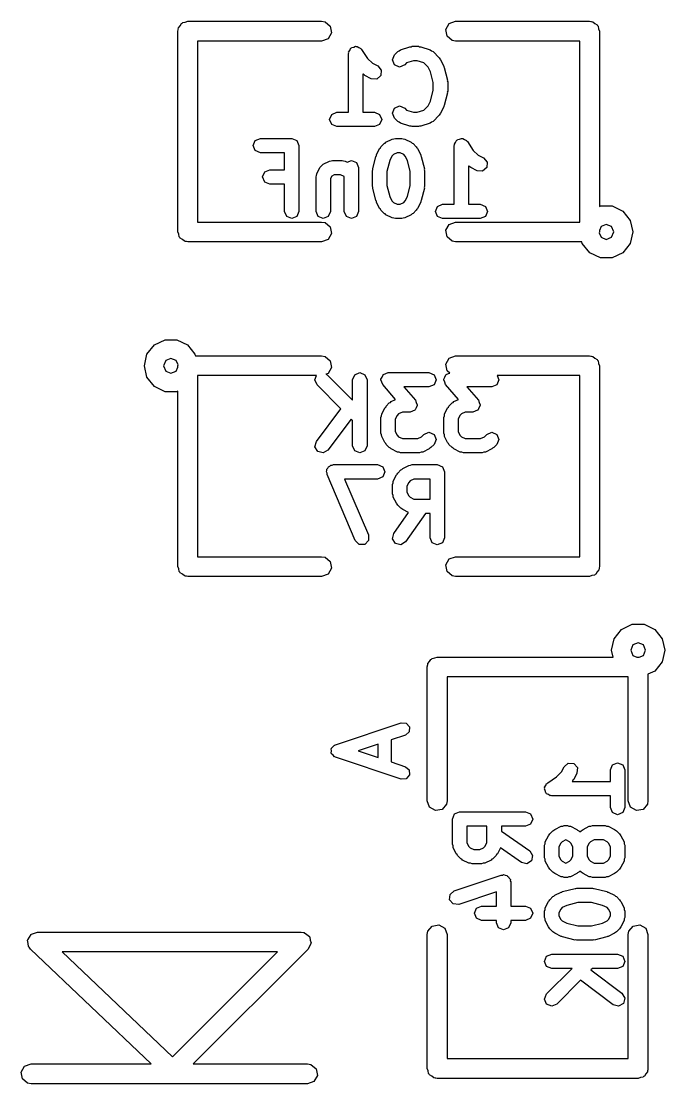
# Model space of a CAD drawing. Extents: x -0.05 to 2.03, y -0.06 to 1.31.
# Drawn here: x -0.0522 to 0.14, y 0.5254 to 0.843 of the extents above; entities that cross this region are included whole.
import ezdxf

# ---------------------------------------------------------------- set-up
doc = ezdxf.new("R2010")
doc.units = 0
doc.header["$MEASUREMENT"] = 0
doc.layers.add('BLACK', color=7, linetype='CONTINUOUS')

msp = doc.modelspace()

# ---------------------------------------------------------------- linework, layer by layer
at = {"layer": 'BLACK', "linetype": 'CONTINUOUS'}
for p, q in [((-0.00527, 0.84101), (-0.00478, 0.8416)), ((-0.00478, 0.8416), (-0.0044, 0.84226)), ((-0.0044, 0.84226), (-0.00415, 0.84235)), ((-0.00415, 0.84235), (-0.00398, 0.84256)), ((-0.00398, 0.84256), (-0.00322, 0.84269)), ((-0.00322, 0.84269), (-0.0025, 0.84295)), ((-0.0025, 0.84295), (0.0375, 0.84295)), ((0.0375, 0.84295), (0.03851, 0.84278)), ((0.03851, 0.84278), (0.04006, 0.84148)), ((0.04006, 0.84148), (0.04041, 0.83949)), ((0.07459, 0.84051), (0.0756, 0.84226)), ((0.0756, 0.84226), (0.0775, 0.84295)), ((0.0775, 0.84295), (0.1175, 0.84295)), ((0.1175, 0.84295), (0.11788, 0.84288)), ((0.11788, 0.84288), (0.11801, 0.84291)), ((0.11801, 0.84291), (0.11813, 0.84284)), ((0.11813, 0.84284), (0.11851, 0.84278)), ((0.11851, 0.84278), (0.1191, 0.84228)), ((0.1191, 0.84228), (0.11976, 0.8419)), ((0.11976, 0.8419), (0.11985, 0.84165)), ((0.11985, 0.84165), (0.12006, 0.84148)), ((0.12006, 0.84148), (0.12019, 0.84072)), ((-0.00545, 0.84), (-0.00539, 0.84038)), ((-0.00545, 0.78), (-0.00545, 0.84)), ((-0.00541, 0.84051), (-0.00534, 0.84063)), ((-0.00539, 0.84038), (-0.00541, 0.84051)), ((-0.00534, 0.84063), (-0.00527, 0.84101)), ((0.04041, 0.83949), (0.0394, 0.83774)), ((0.07494, 0.83852), (0.07459, 0.84051)), ((0.07649, 0.83722), (0.07494, 0.83852)), ((0.12019, 0.84072), (0.12045, 0.84)), ((0.12045, 0.84), (0.12045, 0.78762)), ((0.0375, 0.83705), (0.00045, 0.83705)), ((0.00045, 0.83705), (0.00045, 0.78295)), ((0.0394, 0.83774), (0.0375, 0.83705)), ((0.04633, 0.83491), (0.04646, 0.8351)), ((0.04646, 0.8351), (0.04707, 0.83522)), ((0.04707, 0.83522), (0.04765, 0.83546)), ((0.04765, 0.83546), (0.04785, 0.83537)), ((0.04785, 0.83537), (0.04807, 0.83542)), ((0.04807, 0.83542), (0.04859, 0.83507)), ((0.04859, 0.83507), (0.04917, 0.83483)), ((0.06104, 0.83441), (0.06386, 0.83535)), ((0.06386, 0.83535), (0.06421, 0.83532)), ((0.06421, 0.83532), (0.06454, 0.83546)), ((0.06454, 0.83546), (0.06641, 0.83546)), ((0.06641, 0.83546), (0.06674, 0.83532)), ((0.06674, 0.83532), (0.06709, 0.83535)), ((0.06709, 0.83535), (0.06991, 0.83441)), ((0.0775, 0.83705), (0.07649, 0.83722)), ((0.11455, 0.83705), (0.0775, 0.83705)), ((0.11455, 0.78295), (0.11455, 0.83705)), ((0.0455, 0.83331), (0.04558, 0.83352)), ((0.0455, 0.81576), (0.0455, 0.83331)), ((0.04554, 0.83373), (0.04589, 0.83425)), ((0.04558, 0.83352), (0.04554, 0.83373)), ((0.04589, 0.83425), (0.04613, 0.83483)), ((0.04613, 0.83483), (0.04633, 0.83491)), ((0.04917, 0.83483), (0.04925, 0.83463)), ((0.04925, 0.83463), (0.04944, 0.8345)), ((0.04944, 0.8345), (0.0512, 0.83186)), ((0.05863, 0.83143), (0.05926, 0.83295)), ((0.05926, 0.83295), (0.0602, 0.83389)), ((0.0602, 0.83389), (0.06066, 0.83408)), ((0.06066, 0.83408), (0.06104, 0.83441)), ((0.06991, 0.83441), (0.07028, 0.83408)), ((0.07028, 0.83408), (0.07075, 0.83389)), ((0.07075, 0.83389), (0.07262, 0.83202)), ((0.07262, 0.83202), (0.07276, 0.83169)), ((0.0512, 0.83186), (0.05268, 0.83039)), ((0.05268, 0.83039), (0.05424, 0.8296)), ((0.05424, 0.8296), (0.05532, 0.82836)), ((0.05926, 0.82991), (0.05863, 0.83143)), ((0.06078, 0.82928), (0.05926, 0.82991)), ((0.0623, 0.82991), (0.06078, 0.82928)), ((0.06288, 0.83049), (0.0623, 0.82991)), ((0.06488, 0.83116), (0.06288, 0.83049)), ((0.06606, 0.83116), (0.06488, 0.83116)), ((0.06806, 0.83049), (0.06606, 0.83116)), ((0.06934, 0.82922), (0.06806, 0.83049)), ((0.07001, 0.82787), (0.06934, 0.82922)), ((0.07276, 0.83169), (0.07303, 0.83146)), ((0.07303, 0.83146), (0.07396, 0.82958)), ((0.07396, 0.82958), (0.07398, 0.82934)), ((0.07398, 0.82934), (0.07413, 0.82914)), ((0.07413, 0.82914), (0.07506, 0.82539)), ((0.04988, 0.8271), (0.0498, 0.82718)), ((0.0498, 0.82718), (0.0498, 0.81576)), ((0.05021, 0.82696), (0.04988, 0.8271)), ((0.05044, 0.8267), (0.05021, 0.82696)), ((0.05232, 0.82576), (0.05044, 0.8267)), ((0.05396, 0.82564), (0.05232, 0.82576)), ((0.0552, 0.82672), (0.05396, 0.82564)), ((0.05532, 0.82836), (0.0552, 0.82672)), ((0.07083, 0.8246), (0.07001, 0.82787)), ((0.07083, 0.82232), (0.07083, 0.8246)), ((0.07506, 0.82539), (0.07502, 0.82512)), ((0.07502, 0.82512), (0.07513, 0.82487)), ((0.07513, 0.82487), (0.07513, 0.82205)), ((0.07001, 0.81905), (0.07083, 0.82232)), ((0.07506, 0.82153), (0.07413, 0.81778)), ((0.07513, 0.82205), (0.07502, 0.8218)), ((0.07502, 0.8218), (0.07506, 0.82153)), ((0.05863, 0.81549), (0.05926, 0.81701)), ((0.05926, 0.81701), (0.06078, 0.81764)), ((0.06078, 0.81764), (0.0623, 0.81701)), ((0.0623, 0.81701), (0.06288, 0.81643)), ((0.06288, 0.81643), (0.06488, 0.81576)), ((0.06606, 0.81576), (0.06806, 0.81643)), ((0.06806, 0.81643), (0.06934, 0.8177)), ((0.06934, 0.8177), (0.07001, 0.81905)), ((0.07396, 0.81734), (0.07303, 0.81546)), ((0.07398, 0.81758), (0.07396, 0.81734)), ((0.07413, 0.81778), (0.07398, 0.81758)), ((0.03987, 0.81361), (0.0405, 0.81513)), ((0.0405, 0.81209), (0.03987, 0.81361)), ((0.0405, 0.81513), (0.04202, 0.81576)), ((0.04202, 0.81576), (0.0455, 0.81576)), ((0.0498, 0.81576), (0.05328, 0.81576)), ((0.05328, 0.81576), (0.0548, 0.81513)), ((0.0548, 0.81513), (0.05543, 0.81361)), ((0.05543, 0.81361), (0.0548, 0.81209)), ((0.05926, 0.81397), (0.05863, 0.81549)), ((0.0602, 0.81303), (0.05926, 0.81397)), ((0.06066, 0.81284), (0.0602, 0.81303)), ((0.06104, 0.81251), (0.06066, 0.81284)), ((0.06488, 0.81576), (0.06606, 0.81576)), ((0.07028, 0.81284), (0.06991, 0.81251)), ((0.07075, 0.81303), (0.07028, 0.81284)), ((0.07262, 0.8149), (0.07075, 0.81303)), ((0.07276, 0.81523), (0.07262, 0.8149)), ((0.07303, 0.81546), (0.07276, 0.81523)), ((0.04202, 0.81146), (0.0405, 0.81209)), ((0.04765, 0.81146), (0.04202, 0.81146)), ((0.05328, 0.81146), (0.04765, 0.81146)), ((0.0548, 0.81209), (0.05328, 0.81146)), ((0.06386, 0.81157), (0.06104, 0.81251)), ((0.06421, 0.81159), (0.06386, 0.81157)), ((0.06454, 0.81146), (0.06421, 0.81159)), ((0.06641, 0.81146), (0.06454, 0.81146)), ((0.06674, 0.81159), (0.06641, 0.81146)), ((0.06709, 0.81157), (0.06674, 0.81159)), ((0.06991, 0.81251), (0.06709, 0.81157)), ((0.01705, 0.80581), (0.01768, 0.80733)), ((0.01768, 0.80733), (0.0192, 0.80796)), ((0.0192, 0.80796), (0.02858, 0.80796)), ((0.02858, 0.80796), (0.0301, 0.80733)), ((0.0301, 0.80733), (0.03073, 0.80581)), ((0.05614, 0.80639), (0.05647, 0.80653)), ((0.05647, 0.80653), (0.0567, 0.8068)), ((0.0567, 0.8068), (0.05857, 0.80773)), ((0.05857, 0.80773), (0.05907, 0.80777)), ((0.05907, 0.80777), (0.05954, 0.80796)), ((0.05954, 0.80796), (0.06141, 0.80796)), ((0.06141, 0.80796), (0.06187, 0.80777)), ((0.06187, 0.80777), (0.06237, 0.80773)), ((0.06237, 0.80773), (0.06425, 0.8068)), ((0.06425, 0.8068), (0.06448, 0.80653)), ((0.06448, 0.80653), (0.06481, 0.80639)), ((0.07713, 0.80623), (0.07748, 0.80675)), ((0.07748, 0.80675), (0.07772, 0.80733)), ((0.07772, 0.80733), (0.07792, 0.80741)), ((0.07792, 0.80741), (0.07804, 0.8076)), ((0.07804, 0.8076), (0.07866, 0.80772)), ((0.07866, 0.80772), (0.07924, 0.80796)), ((0.07924, 0.80796), (0.07944, 0.80788)), ((0.07944, 0.80788), (0.07966, 0.80792)), ((0.07966, 0.80792), (0.08018, 0.80757)), ((0.08018, 0.80757), (0.08076, 0.80733)), ((0.08076, 0.80733), (0.08084, 0.80713)), ((0.08084, 0.80713), (0.08102, 0.807)), ((0.08102, 0.807), (0.08278, 0.80436)), ((0.01768, 0.80429), (0.01705, 0.80581)), ((0.0192, 0.80366), (0.01768, 0.80429)), ((0.02643, 0.80366), (0.0192, 0.80366)), ((0.02643, 0.79858), (0.02643, 0.80366)), ((0.03073, 0.80581), (0.03073, 0.78611)), ((0.05386, 0.80302), (0.0548, 0.8049)), ((0.0548, 0.8049), (0.05507, 0.80513)), ((0.05507, 0.80513), (0.0552, 0.80545)), ((0.0552, 0.80545), (0.05614, 0.80639)), ((0.06004, 0.80366), (0.05893, 0.8031)), ((0.0609, 0.80366), (0.06004, 0.80366)), ((0.06201, 0.8031), (0.0609, 0.80366)), ((0.06481, 0.80639), (0.06575, 0.80545)), ((0.06575, 0.80545), (0.06588, 0.80513)), ((0.06588, 0.80513), (0.06615, 0.8049)), ((0.06615, 0.8049), (0.06709, 0.80302)), ((0.07709, 0.80581), (0.07717, 0.80602)), ((0.07709, 0.78826), (0.07709, 0.80581)), ((0.07717, 0.80602), (0.07713, 0.80623)), ((0.08278, 0.80436), (0.08426, 0.80289)), ((0.03749, 0.79971), (0.03794, 0.80023)), ((0.03794, 0.80023), (0.03981, 0.80117)), ((0.03981, 0.80117), (0.04031, 0.8012)), ((0.04031, 0.8012), (0.04077, 0.80139)), ((0.04077, 0.80139), (0.04359, 0.80139)), ((0.04359, 0.80139), (0.04405, 0.8012)), ((0.04405, 0.8012), (0.04455, 0.80117)), ((0.04455, 0.80117), (0.04514, 0.80087)), ((0.04514, 0.80087), (0.0464, 0.80139)), ((0.0464, 0.80139), (0.04792, 0.80076)), ((0.04792, 0.80076), (0.04855, 0.79924)), ((0.05276, 0.79883), (0.0537, 0.80258)), ((0.0537, 0.80258), (0.05384, 0.80278)), ((0.05384, 0.80278), (0.05386, 0.80302)), ((0.05781, 0.80131), (0.057, 0.79804)), ((0.05849, 0.80266), (0.05781, 0.80131)), ((0.05893, 0.8031), (0.05849, 0.80266)), ((0.06246, 0.80266), (0.06201, 0.8031)), ((0.06314, 0.80131), (0.06246, 0.80266)), ((0.06395, 0.79804), (0.06314, 0.80131)), ((0.06709, 0.80302), (0.0671, 0.80278)), ((0.0671, 0.80278), (0.06725, 0.80258)), ((0.06725, 0.80258), (0.06819, 0.79883)), ((0.08426, 0.80289), (0.08583, 0.8021)), ((0.08583, 0.8021), (0.0869, 0.80086)), ((0.0869, 0.80086), (0.08679, 0.79922)), ((0.01986, 0.79643), (0.02049, 0.79795)), ((0.02049, 0.79795), (0.02201, 0.79858)), ((0.02201, 0.79858), (0.02643, 0.79858)), ((0.036, 0.79689), (0.03604, 0.79739)), ((0.03604, 0.79739), (0.03697, 0.79927)), ((0.03697, 0.79927), (0.03749, 0.79971)), ((0.04128, 0.79709), (0.0405, 0.7967)), ((0.04308, 0.79709), (0.04128, 0.79709)), ((0.04419, 0.79654), (0.04308, 0.79709)), ((0.04855, 0.79924), (0.04855, 0.78611)), ((0.0527, 0.79831), (0.0528, 0.79856)), ((0.0527, 0.79361), (0.0527, 0.79831)), ((0.0528, 0.79856), (0.05276, 0.79883)), ((0.057, 0.79804), (0.057, 0.79388)), ((0.06395, 0.79388), (0.06395, 0.79804)), ((0.06819, 0.79883), (0.06815, 0.79856)), ((0.06815, 0.79856), (0.06825, 0.79831)), ((0.06825, 0.79831), (0.06825, 0.79361)), ((0.08147, 0.7996), (0.08139, 0.79968)), ((0.08139, 0.79968), (0.08139, 0.78826)), ((0.08179, 0.79946), (0.08147, 0.7996)), ((0.08203, 0.7992), (0.08179, 0.79946)), ((0.0839, 0.79826), (0.08203, 0.7992)), ((0.08554, 0.79814), (0.0839, 0.79826)), ((0.08679, 0.79922), (0.08554, 0.79814)), ((0.02049, 0.79491), (0.01986, 0.79643)), ((0.02201, 0.79428), (0.02049, 0.79491)), ((0.02643, 0.79428), (0.02201, 0.79428)), ((0.02643, 0.78611), (0.02643, 0.79428)), ((0.03581, 0.79643), (0.036, 0.79689)), ((0.03581, 0.78611), (0.03581, 0.79643)), ((0.0405, 0.7967), (0.04011, 0.79592)), ((0.04011, 0.79592), (0.04011, 0.78611)), ((0.04425, 0.79648), (0.04419, 0.79654)), ((0.04425, 0.78611), (0.04425, 0.79648)), ((0.057, 0.79388), (0.05781, 0.79061)), ((0.06314, 0.79061), (0.06395, 0.79388)), ((0.0528, 0.79336), (0.0527, 0.79361)), ((0.05276, 0.79309), (0.0528, 0.79336)), ((0.0537, 0.78934), (0.05276, 0.79309)), ((0.05781, 0.79061), (0.05849, 0.78926)), ((0.06246, 0.78926), (0.06314, 0.79061)), ((0.06819, 0.79309), (0.06725, 0.78934)), ((0.06825, 0.79361), (0.06815, 0.79336)), ((0.06815, 0.79336), (0.06819, 0.79309)), ((0.05384, 0.78914), (0.0537, 0.78934)), ((0.05386, 0.7889), (0.05384, 0.78914)), ((0.0548, 0.78702), (0.05386, 0.7889)), ((0.05849, 0.78926), (0.05893, 0.78882)), ((0.05893, 0.78882), (0.06004, 0.78826)), ((0.06004, 0.78826), (0.0609, 0.78826)), ((0.0609, 0.78826), (0.06201, 0.78882)), ((0.06201, 0.78882), (0.06246, 0.78926)), ((0.06709, 0.7889), (0.06615, 0.78702)), ((0.0671, 0.78914), (0.06709, 0.7889)), ((0.06725, 0.78934), (0.0671, 0.78914)), ((0.07146, 0.78611), (0.07209, 0.78763)), ((0.07209, 0.78763), (0.07361, 0.78826)), ((0.07361, 0.78826), (0.07709, 0.78826)), ((0.08139, 0.78826), (0.08486, 0.78826)), ((0.08486, 0.78826), (0.08638, 0.78763)), ((0.08638, 0.78763), (0.08701, 0.78611)), ((0.12045, 0.78762), (0.12073, 0.78775)), ((0.12073, 0.78775), (0.12427, 0.78775)), ((0.12427, 0.78775), (0.12746, 0.78622)), ((0.02706, 0.78459), (0.02643, 0.78611)), ((0.02858, 0.78396), (0.02706, 0.78459)), ((0.0301, 0.78459), (0.02858, 0.78396)), ((0.03073, 0.78611), (0.0301, 0.78459)), ((0.03644, 0.78459), (0.03581, 0.78611)), ((0.03796, 0.78396), (0.03644, 0.78459)), ((0.03948, 0.78459), (0.03796, 0.78396)), ((0.04011, 0.78611), (0.03948, 0.78459)), ((0.04488, 0.78459), (0.04425, 0.78611)), ((0.0464, 0.78396), (0.04488, 0.78459)), ((0.04792, 0.78459), (0.0464, 0.78396)), ((0.04855, 0.78611), (0.04792, 0.78459)), ((0.05507, 0.78679), (0.0548, 0.78702)), ((0.0552, 0.78647), (0.05507, 0.78679)), ((0.05614, 0.78553), (0.0552, 0.78647)), ((0.05647, 0.78539), (0.05614, 0.78553)), ((0.0567, 0.78512), (0.05647, 0.78539)), ((0.05857, 0.78419), (0.0567, 0.78512)), ((0.06425, 0.78512), (0.06237, 0.78419)), ((0.06448, 0.78539), (0.06425, 0.78512)), ((0.06481, 0.78553), (0.06448, 0.78539)), ((0.06575, 0.78647), (0.06481, 0.78553)), ((0.06588, 0.78679), (0.06575, 0.78647)), ((0.06615, 0.78702), (0.06588, 0.78679)), ((0.07209, 0.78459), (0.07146, 0.78611)), ((0.07361, 0.78396), (0.07209, 0.78459)), ((0.08638, 0.78459), (0.08486, 0.78396)), ((0.08701, 0.78611), (0.08638, 0.78459)), ((0.12746, 0.78622), (0.12967, 0.78345)), ((0.00045, 0.78295), (0.0375, 0.78295)), ((0.0375, 0.78295), (0.03851, 0.78277)), ((0.03851, 0.78277), (0.04006, 0.78148)), ((0.04006, 0.78148), (0.04041, 0.77949)), ((0.05907, 0.78415), (0.05857, 0.78419)), ((0.05954, 0.78396), (0.05907, 0.78415)), ((0.06141, 0.78396), (0.05954, 0.78396)), ((0.06187, 0.78415), (0.06141, 0.78396)), ((0.06237, 0.78419), (0.06187, 0.78415)), ((0.07924, 0.78396), (0.07361, 0.78396)), ((0.07459, 0.78051), (0.0756, 0.78226)), ((0.0756, 0.78226), (0.0775, 0.78295)), ((0.0775, 0.78295), (0.11455, 0.78295)), ((0.08486, 0.78396), (0.07924, 0.78396)), ((0.12093, 0.78157), (0.12045, 0.78041)), ((0.1225, 0.78222), (0.12093, 0.78157)), ((0.12407, 0.78157), (0.1225, 0.78222)), ((0.12472, 0.78), (0.12407, 0.78157)), ((0.12967, 0.78345), (0.13045, 0.78)), ((-0.00519, 0.77928), (-0.00545, 0.78)), ((-0.00506, 0.77852), (-0.00519, 0.77928)), ((-0.00485, 0.77835), (-0.00506, 0.77852)), ((-0.00476, 0.7781), (-0.00485, 0.77835)), ((-0.0041, 0.77772), (-0.00476, 0.7781)), ((0.04041, 0.77949), (0.0394, 0.77774)), ((0.07494, 0.77852), (0.07459, 0.78051)), ((0.07649, 0.77723), (0.07494, 0.77852)), ((0.12045, 0.78), (0.1204, 0.77971)), ((0.1204, 0.77971), (0.12093, 0.77843)), ((0.12045, 0.78041), (0.12045, 0.78)), ((0.12093, 0.77843), (0.1225, 0.77778)), ((0.1225, 0.77778), (0.12407, 0.77843)), ((0.12407, 0.77843), (0.12472, 0.78)), ((0.13045, 0.78), (0.12967, 0.77655)), ((-0.00351, 0.77723), (-0.0041, 0.77772)), ((-0.00313, 0.77716), (-0.00351, 0.77723)), ((-0.00301, 0.77709), (-0.00313, 0.77716)), ((-0.00288, 0.77712), (-0.00301, 0.77709)), ((-0.0025, 0.77705), (-0.00288, 0.77712)), ((0.0375, 0.77705), (-0.0025, 0.77705)), ((0.0394, 0.77774), (0.0375, 0.77705)), ((0.0775, 0.77705), (0.07649, 0.77723)), ((0.11522, 0.77705), (0.0775, 0.77705)), ((0.11533, 0.77655), (0.11522, 0.77705)), ((0.11754, 0.77378), (0.11533, 0.77655)), ((0.12967, 0.77655), (0.12746, 0.77378)), ((0.12073, 0.77225), (0.11754, 0.77378)), ((0.12427, 0.77225), (0.12073, 0.77225)), ((0.12746, 0.77378), (0.12427, 0.77225)), ((-0.01467, 0.74345), (-0.01246, 0.74622)), ((-0.01246, 0.74622), (-0.00927, 0.74775)), ((-0.00927, 0.74775), (-0.00573, 0.74775)), ((-0.00573, 0.74775), (-0.00254, 0.74622)), ((-0.00254, 0.74622), (-0.00033, 0.74345)), ((-0.01545, 0.74), (-0.01467, 0.74345)), ((-0.00033, 0.74345), (-0.00022, 0.74295)), ((-0.01467, 0.73655), (-0.01545, 0.74)), ((-0.00907, 0.74157), (-0.00972, 0.74)), ((-0.00972, 0.74), (-0.00907, 0.73843)), ((-0.0075, 0.74222), (-0.00907, 0.74157)), ((-0.00593, 0.74157), (-0.0075, 0.74222)), ((-0.0054, 0.74029), (-0.00593, 0.74157)), ((-0.00545, 0.74), (-0.0054, 0.74029)), ((-0.00545, 0.73959), (-0.00545, 0.74)), ((-0.00022, 0.74295), (0.0375, 0.74295)), ((0.0375, 0.74295), (0.03851, 0.74277)), ((0.03851, 0.74277), (0.04006, 0.74148)), ((0.04006, 0.74148), (0.04041, 0.73949)), ((0.07459, 0.74051), (0.0756, 0.74226)), ((0.07494, 0.73852), (0.07459, 0.74051)), ((0.0756, 0.74226), (0.0775, 0.74295)), ((0.0775, 0.74295), (0.1175, 0.74295)), ((0.1175, 0.74295), (0.11788, 0.74289)), ((0.11788, 0.74289), (0.11801, 0.74291)), ((0.11801, 0.74291), (0.11813, 0.74284)), ((0.11813, 0.74284), (0.11851, 0.74277)), ((0.11851, 0.74277), (0.1191, 0.74228)), ((0.1191, 0.74228), (0.11976, 0.7419)), ((0.11976, 0.7419), (0.11985, 0.74165)), ((0.11985, 0.74165), (0.12006, 0.74148)), ((0.12006, 0.74148), (0.12019, 0.74072)), ((0.12019, 0.74072), (0.12045, 0.74)), ((0.12045, 0.74), (0.12045, 0.68)), ((-0.00907, 0.73843), (-0.0075, 0.73778)), ((-0.0075, 0.73778), (-0.00593, 0.73843)), ((-0.00593, 0.73843), (-0.00545, 0.73959)), ((0.036, 0.73705), (0.00045, 0.73705)), ((0.00045, 0.73705), (0.00045, 0.68295)), ((0.03549, 0.73581), (0.036, 0.73705)), ((0.0394, 0.73774), (0.03875, 0.7375)), ((0.03875, 0.7375), (0.03916, 0.73733)), ((0.03916, 0.73733), (0.04675, 0.72974)), ((0.04041, 0.73949), (0.0394, 0.73774)), ((0.04675, 0.73581), (0.04738, 0.73733)), ((0.04738, 0.73733), (0.0489, 0.73796)), ((0.0489, 0.73796), (0.05042, 0.73733)), ((0.05042, 0.73733), (0.05105, 0.73581)), ((0.0552, 0.73595), (0.05553, 0.73663)), ((0.05553, 0.73663), (0.05582, 0.73733)), ((0.05582, 0.73733), (0.05589, 0.73736)), ((0.05589, 0.73736), (0.05592, 0.73743)), ((0.05592, 0.73743), (0.05664, 0.73767)), ((0.05664, 0.73767), (0.05734, 0.73796)), ((0.05734, 0.73796), (0.06954, 0.73796)), ((0.06954, 0.73796), (0.07106, 0.73733)), ((0.07106, 0.73733), (0.07169, 0.73581)), ((0.07396, 0.73595), (0.07429, 0.73663)), ((0.07429, 0.73663), (0.07458, 0.73733)), ((0.07458, 0.73733), (0.07465, 0.73736)), ((0.07465, 0.73736), (0.07469, 0.73743)), ((0.07469, 0.73743), (0.0754, 0.73767)), ((0.07578, 0.73782), (0.07494, 0.73852)), ((0.0754, 0.73767), (0.07578, 0.73782)), ((0.11455, 0.73705), (0.08994, 0.73705)), ((0.08994, 0.73705), (0.09045, 0.73581)), ((0.11455, 0.68295), (0.11455, 0.73705)), ((-0.01246, 0.73378), (-0.01467, 0.73655)), ((-0.00927, 0.73225), (-0.01246, 0.73378)), ((0.03612, 0.73429), (0.03549, 0.73581)), ((0.04324, 0.72716), (0.03612, 0.73429)), ((0.04675, 0.72974), (0.04675, 0.73581)), ((0.05105, 0.73581), (0.05105, 0.71611)), ((0.05519, 0.73581), (0.05522, 0.73588)), ((0.05548, 0.73511), (0.05519, 0.73581)), ((0.05522, 0.73588), (0.0552, 0.73595)), ((0.05572, 0.73439), (0.05548, 0.73511)), ((0.0596, 0.72996), (0.05572, 0.73439)), ((0.06954, 0.73366), (0.06208, 0.73366)), ((0.06208, 0.73366), (0.06553, 0.72972)), ((0.07106, 0.73429), (0.06954, 0.73366)), ((0.07169, 0.73581), (0.07106, 0.73429)), ((0.07395, 0.73581), (0.07398, 0.73588)), ((0.07424, 0.73511), (0.07395, 0.73581)), ((0.07398, 0.73588), (0.07396, 0.73595)), ((0.07448, 0.73439), (0.07424, 0.73511)), ((0.07836, 0.72996), (0.07448, 0.73439)), ((0.0883, 0.73366), (0.08084, 0.73366)), ((0.08084, 0.73366), (0.08429, 0.72972)), ((0.08982, 0.73429), (0.0883, 0.73366)), ((0.09045, 0.73581), (0.08982, 0.73429)), ((-0.00573, 0.73225), (-0.00927, 0.73225)), ((-0.00545, 0.73238), (-0.00573, 0.73225)), ((-0.00545, 0.68), (-0.00545, 0.73238)), ((0.03592, 0.7174), (0.04324, 0.72716)), ((0.05542, 0.72551), (0.05636, 0.72739)), ((0.05636, 0.72739), (0.05662, 0.72762)), ((0.05662, 0.72762), (0.05676, 0.72795)), ((0.05676, 0.72795), (0.0577, 0.72889)), ((0.0577, 0.72889), (0.05802, 0.72902)), ((0.05802, 0.72902), (0.05826, 0.72929)), ((0.05826, 0.72929), (0.0596, 0.72996)), ((0.06572, 0.72748), (0.06543, 0.72679)), ((0.06553, 0.72972), (0.06577, 0.729)), ((0.06605, 0.72816), (0.06572, 0.72748)), ((0.06577, 0.729), (0.06606, 0.7283)), ((0.06606, 0.7283), (0.06603, 0.72823)), ((0.06603, 0.72823), (0.06605, 0.72816)), ((0.07418, 0.72551), (0.07512, 0.72739)), ((0.07512, 0.72739), (0.07538, 0.72762)), ((0.07538, 0.72762), (0.07552, 0.72795)), ((0.07552, 0.72795), (0.07646, 0.72889)), ((0.07646, 0.72889), (0.07679, 0.72902)), ((0.07679, 0.72902), (0.07702, 0.72929)), ((0.07702, 0.72929), (0.07836, 0.72996)), ((0.08448, 0.72748), (0.08419, 0.72679)), ((0.08429, 0.72972), (0.08453, 0.729)), ((0.08481, 0.72816), (0.08448, 0.72748)), ((0.08453, 0.729), (0.08482, 0.7283)), ((0.08482, 0.7283), (0.08479, 0.72823)), ((0.08479, 0.72823), (0.08481, 0.72816)), ((0.04632, 0.72409), (0.03936, 0.71482)), ((0.04675, 0.72366), (0.04632, 0.72409)), ((0.05519, 0.72455), (0.05538, 0.72501)), ((0.05519, 0.71986), (0.05519, 0.72455)), ((0.05538, 0.72501), (0.05542, 0.72551)), ((0.06005, 0.72516), (0.05949, 0.72405)), ((0.05949, 0.72405), (0.05949, 0.72037)), ((0.06049, 0.7256), (0.06005, 0.72516)), ((0.0616, 0.72615), (0.06049, 0.7256)), ((0.06391, 0.72615), (0.0616, 0.72615)), ((0.06461, 0.72645), (0.06391, 0.72615)), ((0.06532, 0.72669), (0.06461, 0.72645)), ((0.06536, 0.72676), (0.06532, 0.72669)), ((0.06543, 0.72679), (0.06536, 0.72676)), ((0.07395, 0.72455), (0.07414, 0.72501)), ((0.07395, 0.71986), (0.07395, 0.72455)), ((0.07414, 0.72501), (0.07418, 0.72551)), ((0.07881, 0.72516), (0.07825, 0.72405)), ((0.07825, 0.72405), (0.07825, 0.72037)), ((0.07925, 0.7256), (0.07881, 0.72516)), ((0.08036, 0.72615), (0.07925, 0.7256)), ((0.08267, 0.72615), (0.08036, 0.72615)), ((0.08337, 0.72645), (0.08267, 0.72615)), ((0.08408, 0.72669), (0.08337, 0.72645)), ((0.08412, 0.72676), (0.08408, 0.72669)), ((0.08419, 0.72679), (0.08412, 0.72676)), ((0.04675, 0.71611), (0.04675, 0.72366)), ((0.05538, 0.7194), (0.05519, 0.71986)), ((0.05542, 0.7189), (0.05538, 0.7194)), ((0.05636, 0.71703), (0.05542, 0.7189)), ((0.05949, 0.72037), (0.06005, 0.71926)), ((0.06005, 0.71926), (0.06049, 0.71881)), ((0.06049, 0.71881), (0.0616, 0.71826)), ((0.0616, 0.71826), (0.06621, 0.71826)), ((0.06621, 0.71826), (0.06732, 0.71881)), ((0.06732, 0.71881), (0.06802, 0.71951)), ((0.06802, 0.71951), (0.06954, 0.72014)), ((0.06954, 0.72014), (0.07106, 0.71951)), ((0.07106, 0.71951), (0.07169, 0.71799)), ((0.07169, 0.71799), (0.07106, 0.71647)), ((0.07414, 0.7194), (0.07395, 0.71986)), ((0.07418, 0.7189), (0.07414, 0.7194)), ((0.07512, 0.71703), (0.07418, 0.7189)), ((0.07825, 0.72037), (0.07881, 0.71926)), ((0.07881, 0.71926), (0.07925, 0.71881)), ((0.07925, 0.71881), (0.08036, 0.71826)), ((0.08036, 0.71826), (0.08498, 0.71826)), ((0.08498, 0.71826), (0.08609, 0.71881)), ((0.08609, 0.71881), (0.08678, 0.71951)), ((0.08678, 0.71951), (0.0883, 0.72014)), ((0.0883, 0.72014), (0.08982, 0.71951)), ((0.08982, 0.71951), (0.09045, 0.71799)), ((0.09045, 0.71799), (0.08982, 0.71647)), ((0.03551, 0.71581), (0.03592, 0.7174)), ((0.03635, 0.71439), (0.03551, 0.71581)), ((0.03794, 0.71398), (0.03635, 0.71439)), ((0.03936, 0.71482), (0.03794, 0.71398)), ((0.04738, 0.71459), (0.04675, 0.71611)), ((0.0489, 0.71396), (0.04738, 0.71459)), ((0.05042, 0.71459), (0.0489, 0.71396)), ((0.05105, 0.71611), (0.05042, 0.71459)), ((0.05662, 0.71679), (0.05636, 0.71703)), ((0.05676, 0.71647), (0.05662, 0.71679)), ((0.0577, 0.71553), (0.05676, 0.71647)), ((0.05802, 0.71539), (0.0577, 0.71553)), ((0.05826, 0.71513), (0.05802, 0.71539)), ((0.06013, 0.71419), (0.05826, 0.71513)), ((0.06956, 0.71513), (0.06768, 0.71419)), ((0.06979, 0.71539), (0.06956, 0.71513)), ((0.07012, 0.71553), (0.06979, 0.71539)), ((0.07106, 0.71647), (0.07012, 0.71553)), ((0.07538, 0.71679), (0.07512, 0.71703)), ((0.07552, 0.71647), (0.07538, 0.71679)), ((0.07646, 0.71553), (0.07552, 0.71647)), ((0.07679, 0.71539), (0.07646, 0.71553)), ((0.07702, 0.71513), (0.07679, 0.71539)), ((0.07889, 0.71419), (0.07702, 0.71513)), ((0.08832, 0.71513), (0.08644, 0.71419)), ((0.08855, 0.71539), (0.08832, 0.71513)), ((0.08888, 0.71553), (0.08855, 0.71539)), ((0.08982, 0.71647), (0.08888, 0.71553)), ((0.06063, 0.71415), (0.06013, 0.71419)), ((0.06109, 0.71396), (0.06063, 0.71415)), ((0.06672, 0.71396), (0.06109, 0.71396)), ((0.06718, 0.71415), (0.06672, 0.71396)), ((0.06768, 0.71419), (0.06718, 0.71415)), ((0.07939, 0.71415), (0.07889, 0.71419)), ((0.07985, 0.71396), (0.07939, 0.71415)), ((0.08548, 0.71396), (0.07985, 0.71396)), ((0.08595, 0.71415), (0.08548, 0.71396)), ((0.08644, 0.71419), (0.08595, 0.71415)), ((0.03893, 0.70831), (0.03909, 0.70869)), ((0.0391, 0.7079), (0.03893, 0.70831)), ((0.03909, 0.70911), (0.03939, 0.70942)), ((0.03909, 0.70869), (0.03909, 0.70911)), ((0.03939, 0.70942), (0.03956, 0.70983)), ((0.03956, 0.70983), (0.03995, 0.70999)), ((0.03995, 0.70999), (0.04024, 0.71029)), ((0.04024, 0.71029), (0.04068, 0.71029)), ((0.04068, 0.71029), (0.04108, 0.71046)), ((0.04108, 0.71046), (0.05422, 0.71046)), ((0.05422, 0.71046), (0.05574, 0.70983)), ((0.05574, 0.70983), (0.05637, 0.70831)), ((0.05637, 0.70831), (0.05574, 0.70679)), ((0.0602, 0.70795), (0.06114, 0.70889)), ((0.06114, 0.70889), (0.06147, 0.70903)), ((0.06147, 0.70903), (0.0617, 0.7093)), ((0.0617, 0.7093), (0.06357, 0.71023)), ((0.06357, 0.71023), (0.06407, 0.71027)), ((0.06407, 0.71027), (0.06454, 0.71046)), ((0.06454, 0.71046), (0.07204, 0.71046)), ((0.07204, 0.71046), (0.07356, 0.70983)), ((0.07356, 0.70983), (0.07419, 0.70831)), ((0.07419, 0.70831), (0.07419, 0.68861)), ((0.03911, 0.70746), (0.0391, 0.7079)), ((0.04755, 0.68776), (0.03911, 0.70746)), ((0.05422, 0.70616), (0.04434, 0.70616)), ((0.04434, 0.70616), (0.0515, 0.68946)), ((0.05574, 0.70679), (0.05422, 0.70616)), ((0.05863, 0.70456), (0.05882, 0.70502)), ((0.05882, 0.70502), (0.05886, 0.70552)), ((0.05886, 0.70552), (0.0598, 0.70739)), ((0.0598, 0.70739), (0.06007, 0.70763)), ((0.06007, 0.70763), (0.0602, 0.70795)), ((0.06349, 0.70516), (0.06293, 0.70405)), ((0.06393, 0.70561), (0.06349, 0.70516)), ((0.06504, 0.70616), (0.06393, 0.70561)), ((0.06989, 0.70616), (0.06504, 0.70616)), ((0.06989, 0.70014), (0.06989, 0.70616)), ((0.05863, 0.70174), (0.05863, 0.70456)), ((0.05882, 0.70128), (0.05863, 0.70174)), ((0.06293, 0.70405), (0.06293, 0.70225)), ((0.06293, 0.70225), (0.06349, 0.70114)), ((0.05886, 0.70078), (0.05882, 0.70128)), ((0.0598, 0.69891), (0.05886, 0.70078)), ((0.06007, 0.69867), (0.0598, 0.69891)), ((0.0602, 0.69835), (0.06007, 0.69867)), ((0.06349, 0.70114), (0.06393, 0.7007)), ((0.06393, 0.7007), (0.06504, 0.70014)), ((0.06504, 0.70014), (0.06989, 0.70014)), ((0.05902, 0.68984), (0.06343, 0.69614)), ((0.06114, 0.69741), (0.0602, 0.69835)), ((0.06147, 0.69727), (0.06114, 0.69741)), ((0.0617, 0.69701), (0.06147, 0.69727)), ((0.06343, 0.69614), (0.0617, 0.69701)), ((0.06847, 0.69584), (0.06254, 0.68738)), ((0.06989, 0.69584), (0.06847, 0.69584)), ((0.06989, 0.68861), (0.06989, 0.69584)), ((0.0515, 0.68946), (0.05152, 0.68781)), ((0.05867, 0.68824), (0.05902, 0.68984)), ((0.04873, 0.68661), (0.04755, 0.68776)), ((0.05037, 0.68663), (0.04873, 0.68661)), ((0.05152, 0.68781), (0.05037, 0.68663)), ((0.05955, 0.68685), (0.05867, 0.68824)), ((0.06116, 0.68649), (0.05955, 0.68685)), ((0.06254, 0.68738), (0.06116, 0.68649)), ((0.07052, 0.68709), (0.06989, 0.68861)), ((0.07204, 0.68646), (0.07052, 0.68709)), ((0.07356, 0.68709), (0.07204, 0.68646)), ((0.07419, 0.68861), (0.07356, 0.68709)), ((0.00045, 0.68295), (0.0375, 0.68295)), ((0.0375, 0.68295), (0.03851, 0.68278)), ((0.03851, 0.68278), (0.04006, 0.68148)), ((0.0756, 0.68226), (0.0775, 0.68295)), ((0.0775, 0.68295), (0.11455, 0.68295)), ((-0.00519, 0.67928), (-0.00545, 0.68)), ((0.04041, 0.67949), (0.0394, 0.67774)), ((0.04006, 0.68148), (0.04041, 0.67949)), ((0.07459, 0.68051), (0.0756, 0.68226)), ((0.07494, 0.67852), (0.07459, 0.68051)), ((0.12041, 0.67949), (0.12034, 0.67937)), ((0.12045, 0.68), (0.12039, 0.67962)), ((0.12039, 0.67962), (0.12041, 0.67949)), ((-0.00506, 0.67852), (-0.00519, 0.67928)), ((-0.00485, 0.67835), (-0.00506, 0.67852)), ((-0.00476, 0.6781), (-0.00485, 0.67835)), ((-0.0041, 0.67772), (-0.00476, 0.6781)), ((-0.00351, 0.67722), (-0.0041, 0.67772)), ((-0.00313, 0.67716), (-0.00351, 0.67722)), ((-0.00301, 0.67709), (-0.00313, 0.67716)), ((-0.00288, 0.67712), (-0.00301, 0.67709)), ((-0.0025, 0.67705), (-0.00288, 0.67712)), ((0.0375, 0.67705), (-0.0025, 0.67705)), ((0.0394, 0.67774), (0.0375, 0.67705)), ((0.07649, 0.67722), (0.07494, 0.67852)), ((0.0775, 0.67705), (0.07649, 0.67722)), ((0.1175, 0.67705), (0.0775, 0.67705)), ((0.11822, 0.67731), (0.1175, 0.67705)), ((0.11898, 0.67744), (0.11822, 0.67731)), ((0.11915, 0.67765), (0.11898, 0.67744)), ((0.1194, 0.67774), (0.11915, 0.67765)), ((0.11978, 0.6784), (0.1194, 0.67774)), ((0.12028, 0.67899), (0.11978, 0.6784)), ((0.12034, 0.67937), (0.12028, 0.67899)), ((0.12484, 0.65845), (0.12704, 0.66122)), ((0.12704, 0.66122), (0.13023, 0.66275)), ((0.13023, 0.66275), (0.13377, 0.66275)), ((0.13377, 0.66275), (0.13696, 0.66122)), ((0.13696, 0.66122), (0.13917, 0.65845)), ((0.12405, 0.655), (0.12484, 0.65845)), ((0.13917, 0.65845), (0.13995, 0.655)), ((0.12451, 0.65295), (0.12405, 0.655)), ((0.13043, 0.65657), (0.12978, 0.655)), ((0.12978, 0.655), (0.13043, 0.65343)), ((0.132, 0.65722), (0.13043, 0.65657)), ((0.13357, 0.65657), (0.132, 0.65722)), ((0.13422, 0.655), (0.13357, 0.65657)), ((0.13357, 0.65343), (0.13422, 0.655)), ((0.13995, 0.655), (0.13917, 0.65155)), ((0.06916, 0.65063), (0.06923, 0.65101)), ((0.06923, 0.65101), (0.06972, 0.6516)), ((0.06972, 0.6516), (0.0701, 0.65226)), ((0.0701, 0.65226), (0.07035, 0.65235)), ((0.07035, 0.65235), (0.07052, 0.65256)), ((0.07052, 0.65256), (0.07128, 0.65269)), ((0.07128, 0.65269), (0.072, 0.65295)), ((0.072, 0.65295), (0.12451, 0.65295)), ((0.13043, 0.65343), (0.13159, 0.65295)), ((0.13159, 0.65295), (0.132, 0.65295)), ((0.132, 0.65295), (0.13229, 0.6529)), ((0.13229, 0.6529), (0.13357, 0.65343)), ((0.13917, 0.65155), (0.13696, 0.64878)), ((0.06905, 0.65), (0.06911, 0.65038)), ((0.06905, 0.61), (0.06905, 0.65)), ((0.06909, 0.65051), (0.06916, 0.65063)), ((0.06911, 0.65038), (0.06909, 0.65051)), ((0.13696, 0.64878), (0.13495, 0.64782)), ((0.13495, 0.64782), (0.13495, 0.61)), ((0.12905, 0.64705), (0.07495, 0.64705)), ((0.07495, 0.64705), (0.07495, 0.61)), ((0.12905, 0.61), (0.12905, 0.64705)), ((0.04159, 0.62675), (0.06129, 0.63332)), ((0.06129, 0.63332), (0.06278, 0.63321)), ((0.06278, 0.63321), (0.06376, 0.63208)), ((0.06376, 0.63208), (0.06365, 0.6306)), ((0.06253, 0.62962), (0.05823, 0.62818)), ((0.06365, 0.6306), (0.06253, 0.62962)), ((0.04036, 0.62552), (0.04046, 0.62563)), ((0.0404, 0.6249), (0.04036, 0.62552)), ((0.04046, 0.62563), (0.04047, 0.62577)), ((0.04047, 0.62577), (0.04093, 0.62618)), ((0.04093, 0.62618), (0.04134, 0.62664)), ((0.04134, 0.62664), (0.04148, 0.62665)), ((0.04148, 0.62665), (0.04159, 0.62675)), ((0.05433, 0.62689), (0.04838, 0.6249)), ((0.05433, 0.62291), (0.05433, 0.62689)), ((0.05823, 0.62818), (0.05823, 0.62162)), ((0.04036, 0.62428), (0.0404, 0.6249)), ((0.04046, 0.62417), (0.04036, 0.62428)), ((0.04047, 0.62403), (0.04046, 0.62417)), ((0.04093, 0.62362), (0.04047, 0.62403)), ((0.04134, 0.62316), (0.04093, 0.62362)), ((0.04148, 0.62315), (0.04134, 0.62316)), ((0.04159, 0.62305), (0.04148, 0.62315)), ((0.06129, 0.61648), (0.04159, 0.62305)), ((0.04838, 0.6249), (0.05433, 0.62291)), ((0.05823, 0.62162), (0.06253, 0.62018)), ((0.06253, 0.62018), (0.06365, 0.61921)), ((0.06365, 0.61921), (0.06376, 0.61772)), ((0.10911, 0.61864), (0.1099, 0.6202)), ((0.1099, 0.6202), (0.11114, 0.62128)), ((0.11114, 0.62128), (0.11278, 0.62116)), ((0.11278, 0.62116), (0.11386, 0.61992)), ((0.11386, 0.61992), (0.11374, 0.61828)), ((0.12374, 0.61924), (0.12437, 0.62076)), ((0.12374, 0.61576), (0.12374, 0.61924)), ((0.12437, 0.62076), (0.12589, 0.62139)), ((0.12589, 0.62139), (0.12741, 0.62076)), ((0.12741, 0.62076), (0.12804, 0.61924)), ((0.12804, 0.61924), (0.12804, 0.60798)), ((0.06278, 0.61659), (0.06129, 0.61648)), ((0.06376, 0.61772), (0.06278, 0.61659)), ((0.105, 0.6154), (0.10763, 0.61716)), ((0.10763, 0.61716), (0.10911, 0.61864)), ((0.11254, 0.61617), (0.1124, 0.61584)), ((0.1128, 0.6164), (0.11254, 0.61617)), ((0.11374, 0.61828), (0.1128, 0.6164)), ((0.10404, 0.61361), (0.10412, 0.61382)), ((0.10428, 0.61303), (0.10404, 0.61361)), ((0.10408, 0.61403), (0.10443, 0.61455)), ((0.10412, 0.61382), (0.10408, 0.61403)), ((0.1044, 0.61242), (0.10428, 0.61303)), ((0.10443, 0.61455), (0.10467, 0.61513)), ((0.10467, 0.61513), (0.10487, 0.61522)), ((0.10487, 0.61522), (0.105, 0.6154)), ((0.1124, 0.61584), (0.11232, 0.61576)), ((0.11232, 0.61576), (0.12374, 0.61576)), ((0.06974, 0.6081), (0.06905, 0.61)), ((0.07495, 0.61), (0.07477, 0.60899)), ((0.10458, 0.6123), (0.1044, 0.61242)), ((0.10467, 0.61209), (0.10458, 0.6123)), ((0.10525, 0.61185), (0.10467, 0.61209)), ((0.10577, 0.6115), (0.10525, 0.61185)), ((0.10598, 0.61155), (0.10577, 0.6115)), ((0.10619, 0.61146), (0.10598, 0.61155)), ((0.12374, 0.61146), (0.10619, 0.61146)), ((0.12374, 0.60798), (0.12374, 0.61146)), ((0.12974, 0.6081), (0.12905, 0.61)), ((0.13495, 0.61), (0.13478, 0.60899)), ((0.07149, 0.60709), (0.06974, 0.6081)), ((0.07348, 0.60744), (0.07149, 0.60709)), ((0.07477, 0.60899), (0.07348, 0.60744)), ((0.07717, 0.60606), (0.07869, 0.60669)), ((0.07869, 0.60669), (0.09839, 0.60669)), ((0.09839, 0.60669), (0.09991, 0.60606)), ((0.12437, 0.60646), (0.12374, 0.60798)), ((0.12589, 0.60583), (0.12437, 0.60646)), ((0.12741, 0.60646), (0.12589, 0.60583)), ((0.12804, 0.60798), (0.12741, 0.60646)), ((0.13149, 0.60709), (0.12974, 0.6081)), ((0.13348, 0.60744), (0.13149, 0.60709)), ((0.13478, 0.60899), (0.13348, 0.60744)), ((0.07654, 0.60454), (0.07717, 0.60606)), ((0.07654, 0.59704), (0.07654, 0.60454)), ((0.09991, 0.60606), (0.10054, 0.60454)), ((0.10054, 0.60454), (0.09991, 0.60302)), ((0.08686, 0.60239), (0.08084, 0.60239)), ((0.08084, 0.60239), (0.08084, 0.59754)), ((0.08686, 0.59754), (0.08686, 0.60239)), ((0.09839, 0.60239), (0.09116, 0.60239)), ((0.09116, 0.60239), (0.09116, 0.60097)), ((0.09116, 0.60097), (0.09962, 0.59505)), ((0.09991, 0.60302), (0.09839, 0.60239)), ((0.10547, 0.5998), (0.10561, 0.60012)), ((0.10561, 0.60012), (0.10655, 0.60106)), ((0.10655, 0.60106), (0.10687, 0.6012)), ((0.10687, 0.6012), (0.10711, 0.60146)), ((0.10711, 0.60146), (0.10898, 0.6024)), ((0.10898, 0.6024), (0.10948, 0.60244)), ((0.10948, 0.60244), (0.10994, 0.60263)), ((0.10994, 0.60263), (0.11088, 0.60263)), ((0.11088, 0.60263), (0.11134, 0.60244)), ((0.11134, 0.60244), (0.11184, 0.6024)), ((0.11184, 0.6024), (0.11372, 0.60146)), ((0.11372, 0.60146), (0.11395, 0.6012)), ((0.11395, 0.6012), (0.11428, 0.60106)), ((0.11428, 0.60106), (0.11463, 0.60071)), ((0.11463, 0.60071), (0.11499, 0.60106)), ((0.11499, 0.60106), (0.11532, 0.6012)), ((0.11532, 0.6012), (0.11555, 0.60146)), ((0.11555, 0.60146), (0.11742, 0.6024)), ((0.11742, 0.6024), (0.11792, 0.60244)), ((0.11792, 0.60244), (0.11839, 0.60263)), ((0.11839, 0.60263), (0.12214, 0.60263)), ((0.12214, 0.60263), (0.1226, 0.60244)), ((0.1226, 0.60244), (0.1231, 0.6024)), ((0.1231, 0.6024), (0.12498, 0.60146)), ((0.12498, 0.60146), (0.12521, 0.6012)), ((0.12521, 0.6012), (0.12553, 0.60106)), ((0.12553, 0.60106), (0.12647, 0.60012)), ((0.12647, 0.60012), (0.12661, 0.5998)), ((0.07673, 0.59657), (0.07654, 0.59704)), ((0.08084, 0.59754), (0.08139, 0.59643)), ((0.0863, 0.59643), (0.08686, 0.59754)), ((0.10404, 0.59673), (0.10423, 0.59719)), ((0.10423, 0.59719), (0.10427, 0.59769)), ((0.10427, 0.59769), (0.10521, 0.59956)), ((0.10521, 0.59956), (0.10547, 0.5998)), ((0.1089, 0.59733), (0.10834, 0.59622)), ((0.10934, 0.59777), (0.1089, 0.59733)), ((0.11041, 0.59831), (0.10934, 0.59777)), ((0.11148, 0.59777), (0.11041, 0.59831)), ((0.11193, 0.59733), (0.11148, 0.59777)), ((0.11248, 0.59622), (0.11193, 0.59733)), ((0.11734, 0.59733), (0.11678, 0.59622)), ((0.11778, 0.59777), (0.11734, 0.59733)), ((0.11889, 0.59833), (0.11778, 0.59777)), ((0.12163, 0.59833), (0.11889, 0.59833)), ((0.12274, 0.59777), (0.12163, 0.59833)), ((0.12319, 0.59733), (0.12274, 0.59777)), ((0.12374, 0.59622), (0.12319, 0.59733)), ((0.12661, 0.5998), (0.12687, 0.59956)), ((0.12687, 0.59956), (0.12781, 0.59769)), ((0.12781, 0.59769), (0.12785, 0.59719)), ((0.12785, 0.59719), (0.12804, 0.59673)), ((0.07677, 0.59607), (0.07673, 0.59657)), ((0.0777, 0.5942), (0.07677, 0.59607)), ((0.07797, 0.59397), (0.0777, 0.5942)), ((0.07811, 0.59364), (0.07797, 0.59397)), ((0.08139, 0.59643), (0.08184, 0.59599)), ((0.08184, 0.59599), (0.08295, 0.59543)), ((0.08295, 0.59543), (0.08475, 0.59543)), ((0.08475, 0.59543), (0.08586, 0.59599)), ((0.08586, 0.59599), (0.0863, 0.59643)), ((0.08973, 0.59397), (0.08959, 0.59364)), ((0.08999, 0.5942), (0.08973, 0.59397)), ((0.09086, 0.59593), (0.08999, 0.5942)), ((0.09716, 0.59152), (0.09086, 0.59593)), ((0.09962, 0.59505), (0.10051, 0.59366)), ((0.10404, 0.59297), (0.10404, 0.59673)), ((0.10834, 0.59622), (0.10834, 0.59348)), ((0.11248, 0.59348), (0.11248, 0.59622)), ((0.11678, 0.59622), (0.11678, 0.59348)), ((0.12374, 0.59348), (0.12374, 0.59622)), ((0.12804, 0.59673), (0.12804, 0.59297)), ((0.07905, 0.5927), (0.07811, 0.59364)), ((0.07937, 0.59257), (0.07905, 0.5927)), ((0.0796, 0.5923), (0.07937, 0.59257)), ((0.08148, 0.59136), (0.0796, 0.5923)), ((0.08198, 0.59132), (0.08148, 0.59136)), ((0.08244, 0.59113), (0.08198, 0.59132)), ((0.08526, 0.59113), (0.08244, 0.59113)), ((0.08572, 0.59132), (0.08526, 0.59113)), ((0.08622, 0.59136), (0.08572, 0.59132)), ((0.08809, 0.5923), (0.08622, 0.59136)), ((0.08833, 0.59257), (0.08809, 0.5923)), ((0.08865, 0.5927), (0.08833, 0.59257)), ((0.08959, 0.59364), (0.08865, 0.5927)), ((0.09876, 0.59117), (0.09716, 0.59152)), ((0.10015, 0.59205), (0.09876, 0.59117)), ((0.10051, 0.59366), (0.10015, 0.59205)), ((0.10423, 0.59251), (0.10404, 0.59297)), ((0.10427, 0.59201), (0.10423, 0.59251)), ((0.10521, 0.59014), (0.10427, 0.59201)), ((0.10834, 0.59348), (0.1089, 0.59237)), ((0.1089, 0.59237), (0.10934, 0.59193)), ((0.10934, 0.59193), (0.11041, 0.59139)), ((0.11041, 0.59139), (0.11148, 0.59193)), ((0.11148, 0.59193), (0.11193, 0.59237)), ((0.11193, 0.59237), (0.11248, 0.59348)), ((0.11678, 0.59348), (0.11734, 0.59237)), ((0.11734, 0.59237), (0.11778, 0.59193)), ((0.11778, 0.59193), (0.11889, 0.59137)), ((0.11889, 0.59137), (0.12163, 0.59137)), ((0.12163, 0.59137), (0.12274, 0.59193)), ((0.12274, 0.59193), (0.12319, 0.59237)), ((0.12319, 0.59237), (0.12374, 0.59348)), ((0.12781, 0.59201), (0.12687, 0.59014)), ((0.12785, 0.59251), (0.12781, 0.59201)), ((0.12804, 0.59297), (0.12785, 0.59251)), ((0.07707, 0.58313), (0.09114, 0.58782)), ((0.09114, 0.58782), (0.0915, 0.58779)), ((0.0915, 0.58779), (0.09182, 0.58793)), ((0.09182, 0.58793), (0.09229, 0.58774)), ((0.09229, 0.58774), (0.09278, 0.5877)), ((0.09278, 0.5877), (0.09302, 0.58743)), ((0.09302, 0.58743), (0.09334, 0.5873)), ((0.10547, 0.5899), (0.10521, 0.59014)), ((0.10561, 0.58958), (0.10547, 0.5899)), ((0.10655, 0.58864), (0.10561, 0.58958)), ((0.10687, 0.5885), (0.10655, 0.58864)), ((0.10711, 0.58824), (0.10687, 0.5885)), ((0.10898, 0.5873), (0.10711, 0.58824)), ((0.11372, 0.58824), (0.11184, 0.5873)), ((0.11395, 0.5885), (0.11372, 0.58824)), ((0.11428, 0.58864), (0.11395, 0.5885)), ((0.11463, 0.589), (0.11428, 0.58864)), ((0.11499, 0.58864), (0.11463, 0.589)), ((0.11532, 0.5885), (0.11499, 0.58864)), ((0.11555, 0.58824), (0.11532, 0.5885)), ((0.11742, 0.5873), (0.11555, 0.58824)), ((0.12498, 0.58824), (0.1231, 0.5873)), ((0.12521, 0.5885), (0.12498, 0.58824)), ((0.12553, 0.58864), (0.12521, 0.5885)), ((0.12647, 0.58958), (0.12553, 0.58864)), ((0.12661, 0.5899), (0.12647, 0.58958)), ((0.12687, 0.59014), (0.12661, 0.5899)), ((0.09334, 0.5873), (0.09354, 0.58684)), ((0.09354, 0.58684), (0.09386, 0.58646)), ((0.09386, 0.58646), (0.09384, 0.58611)), ((0.09384, 0.58611), (0.09397, 0.58578)), ((0.09397, 0.58578), (0.09397, 0.57855)), ((0.10948, 0.58726), (0.10898, 0.5873)), ((0.10994, 0.58707), (0.10948, 0.58726)), ((0.11088, 0.58707), (0.10994, 0.58707)), ((0.11134, 0.58726), (0.11088, 0.58707)), ((0.11184, 0.5873), (0.11134, 0.58726)), ((0.11792, 0.58726), (0.11742, 0.5873)), ((0.11839, 0.58707), (0.11792, 0.58726)), ((0.12214, 0.58707), (0.11839, 0.58707)), ((0.1226, 0.58726), (0.12214, 0.58707)), ((0.1231, 0.5873), (0.1226, 0.58726)), ((0.07571, 0.58041), (0.07583, 0.58205)), ((0.07583, 0.58205), (0.07707, 0.58313)), ((0.08967, 0.5828), (0.07843, 0.57905)), ((0.08967, 0.57855), (0.08967, 0.5828)), ((0.10561, 0.58042), (0.10655, 0.58136)), ((0.10655, 0.58136), (0.10687, 0.5815)), ((0.10687, 0.5815), (0.10711, 0.58176)), ((0.10711, 0.58176), (0.10898, 0.5827)), ((0.10898, 0.5827), (0.10923, 0.58272)), ((0.10923, 0.58272), (0.10942, 0.58286)), ((0.10942, 0.58286), (0.11317, 0.5838)), ((0.11317, 0.5838), (0.11344, 0.58376)), ((0.11344, 0.58376), (0.1137, 0.58387)), ((0.1137, 0.58387), (0.11839, 0.58387)), ((0.11839, 0.58387), (0.11864, 0.58376)), ((0.11864, 0.58376), (0.11891, 0.5838)), ((0.11891, 0.5838), (0.12266, 0.58286)), ((0.12266, 0.58286), (0.12286, 0.58272)), ((0.12286, 0.58272), (0.1231, 0.5827)), ((0.1231, 0.5827), (0.12498, 0.58176)), ((0.12498, 0.58176), (0.12521, 0.5815)), ((0.12521, 0.5815), (0.12553, 0.58136)), ((0.12553, 0.58136), (0.12647, 0.58042)), ((0.07679, 0.57917), (0.07571, 0.58041)), ((0.07843, 0.57905), (0.07679, 0.57917)), ((0.08311, 0.5764), (0.08374, 0.57792)), ((0.08374, 0.57792), (0.08526, 0.57855)), ((0.08526, 0.57855), (0.08967, 0.57855)), ((0.09397, 0.57855), (0.09839, 0.57855)), ((0.09839, 0.57855), (0.09991, 0.57792)), ((0.09991, 0.57792), (0.10054, 0.5764)), ((0.10423, 0.57749), (0.10427, 0.57799)), ((0.10427, 0.57799), (0.10521, 0.57986)), ((0.10521, 0.57986), (0.10547, 0.5801)), ((0.10547, 0.5801), (0.10561, 0.58042)), ((0.10934, 0.57807), (0.1089, 0.57763)), ((0.11069, 0.57875), (0.10934, 0.57807)), ((0.11396, 0.57957), (0.11069, 0.57875)), ((0.11812, 0.57957), (0.11396, 0.57957)), ((0.12139, 0.57875), (0.11812, 0.57957)), ((0.12274, 0.57807), (0.12139, 0.57875)), ((0.12319, 0.57763), (0.12274, 0.57807)), ((0.12647, 0.58042), (0.12661, 0.5801)), ((0.12661, 0.5801), (0.12687, 0.57986)), ((0.12687, 0.57986), (0.12781, 0.57799)), ((0.12781, 0.57799), (0.12785, 0.57749)), ((0.08374, 0.57488), (0.08311, 0.5764)), ((0.08526, 0.57425), (0.08374, 0.57488)), ((0.09991, 0.57488), (0.09839, 0.57425)), ((0.10054, 0.5764), (0.09991, 0.57488)), ((0.10404, 0.57703), (0.10423, 0.57749)), ((0.10404, 0.57515), (0.10404, 0.57703)), ((0.10423, 0.57469), (0.10404, 0.57515)), ((0.10427, 0.57419), (0.10423, 0.57469)), ((0.1089, 0.57763), (0.10834, 0.57652)), ((0.10834, 0.57652), (0.10834, 0.57566)), ((0.10834, 0.57566), (0.1089, 0.57455)), ((0.12374, 0.57652), (0.12319, 0.57763)), ((0.12319, 0.57455), (0.12374, 0.57566)), ((0.12374, 0.57566), (0.12374, 0.57652)), ((0.12785, 0.57469), (0.12781, 0.57419)), ((0.12785, 0.57749), (0.12804, 0.57703)), ((0.12804, 0.57515), (0.12785, 0.57469)), ((0.12804, 0.57703), (0.12804, 0.57515)), ((0.06923, 0.57101), (0.07052, 0.57256)), ((0.07052, 0.57256), (0.07251, 0.57291)), ((0.07251, 0.57291), (0.07426, 0.5719)), ((0.07426, 0.5719), (0.07495, 0.57)), ((0.08967, 0.57425), (0.08526, 0.57425)), ((0.08967, 0.57358), (0.08967, 0.57425)), ((0.0903, 0.57206), (0.08967, 0.57358)), ((0.09182, 0.57143), (0.0903, 0.57206)), ((0.09334, 0.57206), (0.09182, 0.57143)), ((0.09397, 0.57358), (0.09334, 0.57206)), ((0.09839, 0.57425), (0.09397, 0.57425)), ((0.09397, 0.57425), (0.09397, 0.57358)), ((0.10521, 0.57231), (0.10427, 0.57419)), ((0.10547, 0.57208), (0.10521, 0.57231)), ((0.10561, 0.57175), (0.10547, 0.57208)), ((0.10655, 0.57081), (0.10561, 0.57175)), ((0.1089, 0.57455), (0.10934, 0.5741)), ((0.10934, 0.5741), (0.11069, 0.57343)), ((0.11069, 0.57343), (0.11396, 0.57261)), ((0.11396, 0.57261), (0.11812, 0.57261)), ((0.11812, 0.57261), (0.12139, 0.57343)), ((0.12139, 0.57343), (0.12274, 0.5741)), ((0.12274, 0.5741), (0.12319, 0.57455)), ((0.12647, 0.57175), (0.12553, 0.57081)), ((0.12661, 0.57208), (0.12647, 0.57175)), ((0.12687, 0.57231), (0.12661, 0.57208)), ((0.12781, 0.57419), (0.12687, 0.57231)), ((0.12923, 0.57101), (0.13052, 0.57256)), ((0.13052, 0.57256), (0.13251, 0.57291)), ((0.13251, 0.57291), (0.13426, 0.5719)), ((0.13426, 0.5719), (0.13495, 0.57)), ((-0.05031, 0.56831), (-0.05026, 0.5684)), ((-0.05027, 0.56849), (-0.04976, 0.56926)), ((-0.05026, 0.5684), (-0.05027, 0.56849)), ((-0.04976, 0.56926), (-0.0493, 0.57006)), ((-0.0493, 0.57006), (-0.04921, 0.5701)), ((-0.04921, 0.5701), (-0.04915, 0.57018)), ((-0.04915, 0.57018), (-0.04827, 0.57044)), ((-0.04827, 0.57044), (-0.0474, 0.57075)), ((-0.0474, 0.57075), (0.0314, 0.57075)), ((0.0314, 0.57075), (0.03203, 0.57064)), ((0.03203, 0.57064), (0.03216, 0.57065)), ((0.03216, 0.57065), (0.03223, 0.57061)), ((0.03223, 0.57061), (0.03241, 0.57058)), ((0.03241, 0.57058), (0.03309, 0.57)), ((0.03309, 0.57), (0.03382, 0.56949)), ((0.03382, 0.56949), (0.03385, 0.56936)), ((0.03385, 0.56936), (0.03396, 0.56928)), ((0.03396, 0.56928), (0.03411, 0.5684)), ((0.03411, 0.5684), (0.03434, 0.56754)), ((0.06905, 0.57), (0.06923, 0.57101)), ((0.06905, 0.53), (0.06905, 0.57)), ((0.07495, 0.57), (0.07495, 0.53295)), ((0.10687, 0.57068), (0.10655, 0.57081)), ((0.10711, 0.57041), (0.10687, 0.57068)), ((0.10898, 0.56947), (0.10711, 0.57041)), ((0.10923, 0.56946), (0.10898, 0.56947)), ((0.10942, 0.56931), (0.10923, 0.56946)), ((0.11317, 0.56837), (0.10942, 0.56931)), ((0.11344, 0.56841), (0.11317, 0.56837)), ((0.1137, 0.56831), (0.11344, 0.56841)), ((0.11864, 0.56841), (0.11839, 0.56831)), ((0.11891, 0.56837), (0.11864, 0.56841)), ((0.12266, 0.56931), (0.11891, 0.56837)), ((0.12286, 0.56946), (0.12266, 0.56931)), ((0.1231, 0.56947), (0.12286, 0.56946)), ((0.12498, 0.57041), (0.1231, 0.56947)), ((0.12521, 0.57068), (0.12498, 0.57041)), ((0.12553, 0.57081), (0.12521, 0.57068)), ((0.12905, 0.57), (0.12923, 0.57101)), ((0.12905, 0.53295), (0.12905, 0.57)), ((0.13495, 0.57), (0.13495, 0.53)), ((-0.05015, 0.5674), (-0.05031, 0.56831)), ((-0.05004, 0.56649), (-0.05015, 0.5674)), ((-0.04997, 0.56638), (-0.05004, 0.56649)), ((-0.04996, 0.56632), (-0.04997, 0.56638)), ((-0.04987, 0.56625), (-0.04996, 0.56632)), ((-0.04944, 0.56566), (-0.04987, 0.56625)), ((-0.01339, 0.53135), (-0.04944, 0.56566)), ((0.03349, 0.56571), (-0.00087, 0.53135)), ((0.03386, 0.56652), (0.03349, 0.56571)), ((0.03431, 0.56729), (0.03386, 0.56652)), ((0.03434, 0.56754), (0.03428, 0.56742)), ((0.03428, 0.56742), (0.03431, 0.56729)), ((0.11839, 0.56831), (0.1137, 0.56831)), ((-0.04001, 0.56485), (-0.00708, 0.5335)), ((0.02427, 0.56485), (-0.04001, 0.56485)), ((-0.00708, 0.5335), (0.02427, 0.56485)), ((0.10404, 0.56202), (0.10467, 0.56354)), ((0.10467, 0.5605), (0.10404, 0.56202)), ((0.10467, 0.56354), (0.10619, 0.56417)), ((0.10619, 0.56417), (0.12589, 0.56417)), ((0.12589, 0.56417), (0.12741, 0.56354)), ((0.12741, 0.56354), (0.12804, 0.56202)), ((0.12804, 0.56202), (0.12741, 0.5605)), ((0.10619, 0.55987), (0.10467, 0.5605)), ((0.10467, 0.55228), (0.11226, 0.55987)), ((0.11226, 0.55987), (0.10619, 0.55987)), ((0.11834, 0.55987), (0.11791, 0.55944)), ((0.11791, 0.55944), (0.12718, 0.55248)), ((0.12589, 0.55987), (0.11834, 0.55987)), ((0.12741, 0.5605), (0.12589, 0.55987)), ((0.11484, 0.55636), (0.10771, 0.54924)), ((0.1246, 0.54904), (0.11484, 0.55636)), ((0.12718, 0.55248), (0.12802, 0.55106)), ((0.10404, 0.55076), (0.10467, 0.55228)), ((0.10467, 0.54924), (0.10404, 0.55076)), ((0.12761, 0.54947), (0.12619, 0.54863)), ((0.12802, 0.55106), (0.12761, 0.54947)), ((0.10619, 0.54861), (0.10467, 0.54924)), ((0.10771, 0.54924), (0.10619, 0.54861)), ((0.12619, 0.54863), (0.1246, 0.54904)), ((-0.05221, 0.52891), (-0.0512, 0.53066)), ((-0.0512, 0.53066), (-0.0493, 0.53135)), ((-0.0493, 0.53135), (-0.01339, 0.53135)), ((-0.00087, 0.53135), (0.0333, 0.53135)), ((0.0333, 0.53135), (0.03431, 0.53117)), ((0.03431, 0.53117), (0.03586, 0.52988)), ((0.07495, 0.53295), (0.12905, 0.53295)), ((-0.05186, 0.52692), (-0.05221, 0.52891)), ((0.03621, 0.52789), (0.0352, 0.52614)), ((0.03586, 0.52988), (0.03621, 0.52789)), ((0.06931, 0.52928), (0.06905, 0.53)), ((0.06944, 0.52852), (0.06931, 0.52928)), ((0.06965, 0.52835), (0.06944, 0.52852)), ((0.06974, 0.5281), (0.06965, 0.52835)), ((0.0704, 0.52772), (0.06974, 0.5281)), ((0.07099, 0.52723), (0.0704, 0.52772)), ((0.07137, 0.52716), (0.07099, 0.52723)), ((0.07149, 0.52709), (0.07137, 0.52716)), ((0.07162, 0.52712), (0.07149, 0.52709)), ((0.072, 0.52705), (0.07162, 0.52712)), ((0.13272, 0.52731), (0.132, 0.52705)), ((0.13348, 0.52744), (0.13272, 0.52731)), ((0.13365, 0.52765), (0.13348, 0.52744)), ((0.1339, 0.52774), (0.13365, 0.52765)), ((0.13428, 0.5284), (0.1339, 0.52774)), ((0.13478, 0.52899), (0.13428, 0.5284)), ((0.13484, 0.52937), (0.13478, 0.52899)), ((0.13491, 0.52949), (0.13484, 0.52937)), ((0.13495, 0.53), (0.13489, 0.52962)), ((0.13489, 0.52962), (0.13491, 0.52949)), ((-0.05031, 0.52563), (-0.05186, 0.52692)), ((-0.0493, 0.52545), (-0.05031, 0.52563)), ((0.0333, 0.52545), (-0.0493, 0.52545)), ((0.0352, 0.52614), (0.0333, 0.52545)), ((0.132, 0.52705), (0.072, 0.52705))]:
    msp.add_line(p, q, dxfattribs=at)

doc.saveas('drawing.dxf')
